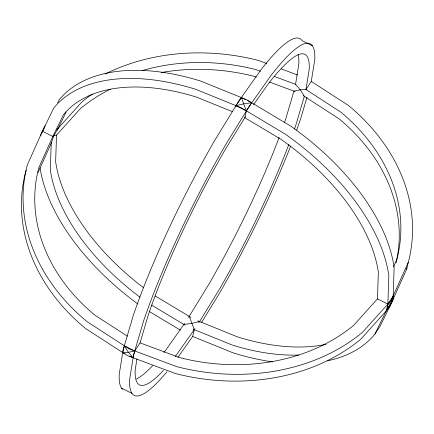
<?xml version="1.0" encoding="UTF-8"?>
<svg xmlns="http://www.w3.org/2000/svg" width="434" height="434" viewBox="0 0 434 434"><rect width="100%" height="100%" fill="white"/><g stroke="black" fill="none" stroke-linecap="round" stroke-linejoin="round"><path stroke-width="0.65" d="M40.888 135.549L40.926 134.301L53.816 107.952A196.607 111.771 33.2 0 1 195.512 89.241L241.315 107.833L285.279 134.149A196.607 111.771 33.2 0 1 388.826 275.552L387.757 307.814L374.868 334.164A196.607 111.771 33.2 0 1 327.762 360.768M110.513 89.106A184.808 148.943 13.4 0 0 80.295 108.706L56.523 135.131L55.644 161.714A184.808 105.066 33.2 0 0 143.697 287.851M129.657 356.032L133.124 357.768L134.741 350.976L140.057 342.86L179.535 357.562A184.808 148.943 13.4 0 0 353.705 325.294L377.477 298.869L378.356 272.286A184.808 105.066 33.2 0 0 281.02 139.363L244.792 117.679L246.409 110.887L251.731 102.766L247.684 100.742M136.965 358.842L135.175 370.001A184.808 30.526 -63.4 0 0 163.439 370.435M294.491 128.979A184.808 30.526 -63.4 0 0 296.102 124.298L304.348 96.348L300.301 89.816L295.559 84.348L298.825 63.999A184.808 30.526 -63.4 0 0 298.06 54.326M284.498 122.589A184.808 30.526 -63.4 0 0 285.697 119.09L293.943 91.14L300.301 89.816L305.965 89.556L311.281 81.435L314.786 59.604A196.607 32.474 -63.4 0 0 271.196 75.218L249.176 106.379L225.322 145.254A196.607 32.474 -63.4 0 0 143.583 320.992L133.58 354.909L129.62 379.598A196.607 32.474 -63.4 0 0 167.025 371.699M42.125 132.484L42.423 131.247L44.192 128.545M122.719 352.565L124.336 345.768L134.741 350.976L128.383 352.305L122.719 352.565L125.03 353.721M235.711 106.916L236.004 105.679L241.326 97.563L245.367 99.587M177.88 357.377L192.674 336.437L194.296 329.645L189.208 316.321M389.097 306.54L386.26 310.869L387.882 304.077L393.199 295.955L392.754 297.811M390.513 304.375L391.875 301.516M26.295 170.394L25.747 171.614A196.607 158.448 13.4 0 0 85.71 328.636L127.569 355.701L175.472 373.544A196.607 158.448 13.4 0 0 360.757 339.214L389.607 307.153L406.631 269.178L408.253 262.386A196.607 158.448 13.4 0 0 348.29 105.364L311.281 81.435M140.057 342.86L148.303 314.91A184.808 30.526 -63.4 0 1 225.132 149.719L245.481 116.551M307.028 97.162L300.822 118.216A196.607 32.474 -63.4 0 1 296.639 130.124M393.199 295.955L390.416 303.757L386.26 310.869M53.322 135.354L38.794 167.752A184.808 148.943 13.4 0 0 95.154 315.35L127.39 336.187M38.002 172.699L51.7 142.146M393.524 266.823L396.822 259.456A184.808 148.943 13.4 0 0 340.462 111.858L305.965 89.556L309.23 69.207A184.808 30.526 -63.4 0 0 268.255 83.881L253.586 104.643M408.253 262.386L391.224 300.361L362.379 332.422A196.607 158.448 13.4 0 1 177.094 366.752L129.191 348.909L87.326 321.844A196.607 158.448 13.4 0 1 27.369 164.822L44.393 126.847L45.234 125.92M57.673 102.825L59.133 99.836A196.607 111.771 33.2 0 1 200.828 81.12L246.631 99.717L290.596 126.028A196.607 111.771 33.2 0 1 394.143 267.436L393.074 299.699L380.184 326.048L374.868 334.164M43.199 130.58L42.423 131.247L52.829 136.455L63.451 114.739A184.808 105.066 33.2 0 1 196.645 97.151L232.532 111.717M57.147 130.374L66.109 112.053M58.145 128.334L53.99 135.451L51.207 143.247L50.322 169.835A184.808 105.066 33.2 0 0 140.003 297.192M188.519 317.449L208.868 284.281A184.808 30.526 -63.4 0 0 279.176 137.307M198.918 322.652L219.273 289.489A184.808 30.526 -63.4 0 0 288.86 144.419M201.506 322.592L219.083 293.948A196.607 32.474 -63.4 0 0 290.688 145.938M184.618 323.406L165.745 350.119A184.808 30.526 -63.4 0 1 163.84 352.549M195.023 328.614L176.15 355.327A184.808 30.526 -63.4 0 1 175.195 356.547M56.892 129.728L81.918 101.914A184.808 148.943 13.4 0 1 92.361 93.994M52.829 136.455L53.99 135.451L56.523 135.131M391.576 302.753L390.416 303.757L387.882 304.077L377.477 298.869M199.613 321.529L191.644 323.433L183.891 324.442M251.731 102.766L243.973 103.775L236.004 105.679L246.409 110.887L241.326 97.563M266.742 63.516L258.528 60.456A196.607 158.448 13.4 0 0 105.158 74.051M281.281 68.93L297.719 75.055M260.471 71.279L256.082 69.646A184.808 148.943 13.4 0 0 142.135 70.596M274.255 76.411L295.559 84.348M256.348 77.138L254.465 76.438A184.808 148.943 13.4 0 0 161.123 72.565M269.503 82.042L295.174 91.601M197.844 320.807L237.355 336.849A184.808 105.066 33.2 0 0 326.151 344.292M193.114 329.167L232.038 344.97A184.808 105.066 33.2 0 0 298.847 355.045M192.674 336.437L233.172 352.88A196.607 111.771 33.2 0 0 272.655 361.858M312.437 45.814L302.031 40.606A196.607 32.474 -63.4 0 0 260.791 70.01L238.771 101.171L214.917 140.052A196.607 32.474 -63.4 0 0 133.178 315.784L123.18 349.701L119.214 374.396A196.607 32.474 -63.4 0 0 122.475 389.265M121.563 388.186L131.969 393.394M155.28 296.015L190.906 317.341M151.688 305.167L185.025 325.115M149.204 311.444L180.533 330.193M303.268 95.654L338.846 118.65A184.808 148.943 13.4 0 1 396.02 263.02M133.124 357.768L128.383 352.305L124.336 345.768M406.967 267.897A196.607 158.448 13.4 0 1 406.631 269.178M137.887 304.001A196.607 111.771 33.2 0 1 40.036 167.784M152.611 365.683A184.808 30.526 -63.4 0 1 136.336 379.023"/></g></svg>
